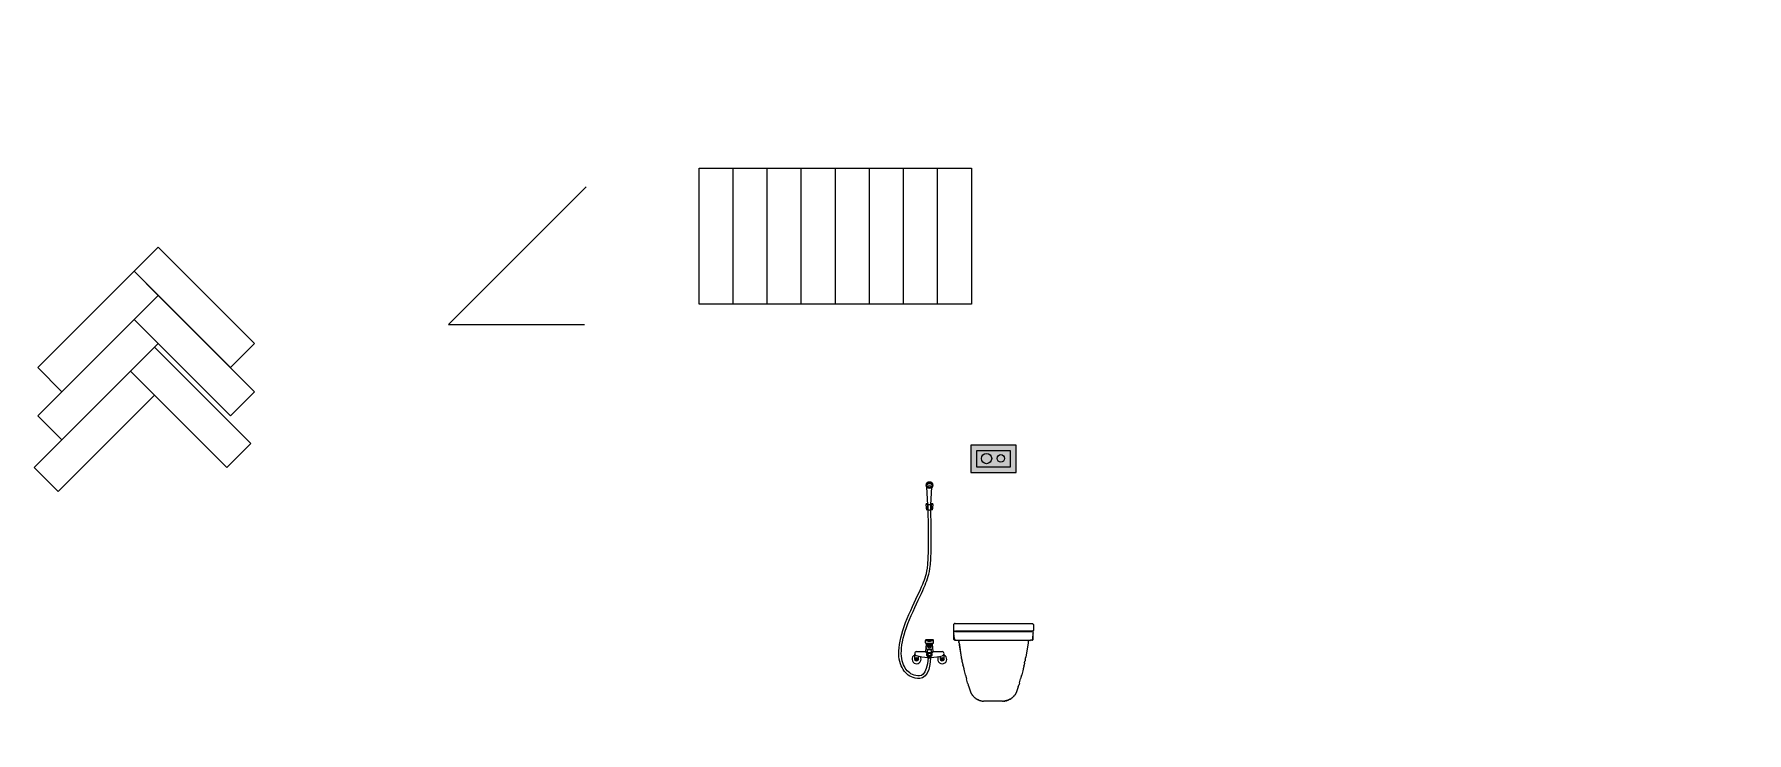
# Model space of a CAD drawing. Header units: inches. Extents: x 9636 to 21597, y -10243 to 557.
# Drawn here: x 17736.3 to 18038.1, y -9523.7 to -9400.6 of the extents above; entities that cross this region are included whole.
import ezdxf

# ---------------------------------------------------------------- set-up
doc = ezdxf.new("R2010")
doc.units = ezdxf.units.IN
doc.header["$MEASUREMENT"] = 0
doc.layers.add('Edges', color=7, linetype='Continuous')
doc.layers.add('VATDUNG', color=9, linetype='Continuous')

# ---------------------------------------------------------------- blocks, each defined once
blk = doc.blocks.new('Duravit Wall Hung Toilet fr')
at = {"layer": 'Edges'}
for p, q in [((-0.2774, 0.1777), (-0.2775, 0.1766)), ((-0.2775, 0.1766), (-0.2775, 0.1556)), ((-0.2771, 0.1787), (-0.2774, 0.1777)), ((-0.2767, 0.1798), (-0.2771, 0.1787)), ((-0.2761, 0.1807), (-0.2767, 0.1798)), ((-0.2767, 0.1798), (-0.2765, 0.1798)), ((-0.2759, 0.1807), (-0.2765, 0.1798)), ((-0.2754, 0.1815), (-0.2761, 0.1807)), ((-0.2761, 0.1807), (-0.2759, 0.1807)), ((-0.2752, 0.1815), (-0.2759, 0.1807)), ((-0.2746, 0.1822), (-0.2754, 0.1815)), ((-0.2754, 0.1815), (-0.2752, 0.1815)), ((-0.2743, 0.1822), (-0.2752, 0.1815)), ((-0.2737, 0.1828), (-0.2746, 0.1822)), ((-0.2746, 0.1822), (-0.2743, 0.1822)), ((-0.2734, 0.1828), (-0.2743, 0.1822)), ((-0.2726, 0.1832), (-0.2737, 0.1828)), ((-0.2737, 0.1828), (-0.2734, 0.1828)), ((-0.2724, 0.1832), (-0.2734, 0.1828)), ((-0.2716, 0.1835), (-0.2726, 0.1832)), ((-0.2726, 0.1832), (-0.2724, 0.1832)), ((-0.2713, 0.1835), (-0.2724, 0.1832)), ((-0.2716, 0.1835), (-0.2713, 0.1835)), ((-0.2705, 0.1836), (-0.2713, 0.1835)), ((-0.2705, 0.1836), (0.0834, 0.1836)), ((0.0834, 0.1836), (0.0842, 0.1835)), ((0.0842, 0.1835), (0.0853, 0.1832)), ((0.0845, 0.1835), (0.0842, 0.1835)), ((0.0845, 0.1835), (0.0856, 0.1832)), ((0.0856, 0.1832), (0.0853, 0.1832)), ((0.0853, 0.1832), (0.0863, 0.1828)), ((0.0856, 0.1832), (0.0866, 0.1828)), ((0.0863, 0.1828), (0.0873, 0.1822)), ((0.0866, 0.1828), (0.0863, 0.1828)), ((0.0866, 0.1828), (0.0875, 0.1822)), ((0.0875, 0.1822), (0.0873, 0.1822)), ((0.0873, 0.1822), (0.0881, 0.1815)), ((0.0875, 0.1822), (0.0884, 0.1815)), ((0.0881, 0.1815), (0.0888, 0.1807)), ((0.0884, 0.1815), (0.0881, 0.1815)), ((0.0884, 0.1815), (0.0891, 0.1807)), ((0.0888, 0.1807), (0.0894, 0.1798)), ((0.0891, 0.1807), (0.0888, 0.1807)), ((0.0891, 0.1807), (0.0896, 0.1798)), ((0.0896, 0.1798), (0.0894, 0.1798)), ((0.0896, 0.1798), (0.0901, 0.1787)), ((0.0901, 0.1787), (0.0903, 0.1777)), ((0.0903, 0.1777), (0.0904, 0.1766)), ((0.0904, 0.1766), (0.0904, 0.1556)), ((-0.2775, 0.1556), (-0.2774, 0.1545)), ((-0.2774, 0.1545), (-0.2771, 0.1534)), ((-0.2771, 0.1534), (-0.2767, 0.1524)), ((-0.2767, 0.1524), (-0.2765, 0.1524)), ((-0.2767, 0.1524), (-0.2761, 0.1515)), ((-0.2765, 0.1524), (-0.2759, 0.1515)), ((-0.2761, 0.1515), (-0.2759, 0.1515)), ((-0.2761, 0.1515), (-0.276, 0.1513)), ((-0.276, 0.1136), (-0.276, 0.1513)), ((-0.276, 0.1513), (-0.2754, 0.1506)), ((-0.276, 0.1125), (-0.276, 0.1136)), ((-0.2757, 0.1114), (-0.276, 0.1125)), ((-0.2759, 0.1515), (-0.2752, 0.1506)), ((-0.2753, 0.1104), (-0.2757, 0.1114)), ((-0.2756, 0.1407), (-0.2756, 0.1408)), ((-0.2756, 0.1407), (-0.2756, 0.1399)), ((-0.2756, 0.1399), (-0.2756, 0.1397)), ((-0.2735, 0.1136), (-0.2756, 0.1397)), ((-0.2754, 0.1506), (-0.2752, 0.1506)), ((-0.2754, 0.1506), (-0.2746, 0.1499)), ((-0.2747, 0.1095), (-0.2753, 0.1104)), ((-0.2752, 0.1506), (-0.2743, 0.1499)), ((-0.274, 0.1086), (-0.2747, 0.1095)), ((-0.2746, 0.1499), (-0.2737, 0.1493)), ((-0.2746, 0.1499), (-0.2743, 0.1499)), ((-0.2743, 0.1499), (-0.2734, 0.1493)), ((-0.2732, 0.1079), (-0.274, 0.1086)), ((-0.2737, 0.1493), (-0.2734, 0.1493)), ((-0.2737, 0.1493), (-0.2726, 0.1489)), ((-0.2735, 0.1136), (-0.2735, 0.1127)), ((-0.2735, 0.1127), (-0.2733, 0.1118)), ((-0.2734, 0.1493), (-0.2724, 0.1489)), ((-0.2733, 0.1118), (-0.273, 0.1109)), ((-0.2722, 0.1073), (-0.2732, 0.1079)), ((-0.273, 0.1109), (-0.2726, 0.1101)), ((-0.2726, 0.1489), (-0.2716, 0.1487)), ((-0.2726, 0.1489), (-0.2724, 0.1489)), ((-0.2726, 0.1101), (-0.2721, 0.1093)), ((-0.2724, 0.1489), (-0.2713, 0.1487)), ((-0.2712, 0.1069), (-0.2722, 0.1073)), ((-0.2721, 0.1093), (-0.2715, 0.1086)), ((-0.2716, 0.1487), (-0.2713, 0.1487)), ((-0.2715, 0.1086), (-0.2708, 0.108)), ((-0.2713, 0.1487), (-0.2705, 0.1486)), ((-0.2701, 0.1067), (-0.2712, 0.1069)), ((-0.2708, 0.108), (-0.27, 0.1075)), ((-0.2705, 0.1486), (-0.2688, 0.1486)), ((-0.269, 0.1066), (-0.2701, 0.1067)), ((-0.27, 0.1075), (-0.2692, 0.1071)), ((-0.2688, 0.1466), (-0.2697, 0.1466)), ((-0.2692, 0.1071), (-0.2692, 0.1071)), ((-0.2692, 0.1071), (-0.2684, 0.1068)), ((-0.269, 0.1066), (-0.2683, 0.1066)), ((0.0817, 0.1486), (-0.2688, 0.1486)), ((-0.2688, 0.1486), (-0.2688, 0.1466)), ((-0.2688, 0.1466), (0.0817, 0.1466)), ((-0.2684, 0.1068), (-0.2683, 0.1068)), ((-0.2683, 0.1068), (-0.2675, 0.1066)), ((-0.2683, 0.1068), (-0.2683, 0.1068)), ((-0.2683, 0.1066), (-0.2677, 0.1066)), ((-0.2677, 0.1066), (-0.2675, 0.1066)), ((-0.2675, 0.1066), (-0.2674, 0.1066)), ((-0.2674, 0.1066), (-0.2672, 0.1066)), ((-0.2672, 0.1066), (-0.267, 0.1066)), ((-0.267, 0.1066), (-0.2669, 0.1066)), ((-0.2669, 0.1066), (-0.2665, 0.1066)), ((-0.2665, 0.1066), (-0.2663, 0.1065)), ((-0.2663, 0.1065), (-0.2657, 0.1065)), ((-0.2657, 0.1065), (-0.2654, 0.1065)), ((-0.2654, 0.1065), (-0.2649, 0.1065)), ((-0.2649, 0.1065), (-0.2644, 0.1065)), ((-0.2644, 0.1065), (-0.2639, 0.1065)), ((-0.2639, 0.1065), (-0.2633, 0.1065)), ((-0.2633, 0.1065), (-0.2618, 0.1064)), ((-0.2573, 0.1064), (-0.2618, 0.1064)), ((-0.2412, 0.1063), (-0.2574, 0.1064)), ((-0.253, 0.1022), (-0.2529, 0.1019)), ((-0.2529, 0.1019), (-0.2526, 0.0997)), ((-0.2523, 0.097), (-0.2526, 0.0997)), ((-0.2523, 0.097), (-0.2521, 0.0956)), ((-0.2521, 0.0956), (-0.2507, 0.0855)), ((-0.2521, 0.0956), (-0.2416, 0.0298)), ((-0.2507, 0.0855), (-0.2416, 0.0298)), ((-0.0432, 0.1062), (-0.2412, 0.1063)), ((0.0424, 0.1063), (-0.0432, 0.1062)), ((0.0622, 0.1064), (0.0424, 0.1063)), ((0.065, 0.0956), (0.0545, 0.0298)), ((0.0636, 0.0855), (0.0545, 0.0298)), ((0.0702, 0.1064), (0.0622, 0.1064)), ((0.065, 0.0956), (0.0636, 0.0855)), ((0.0652, 0.097), (0.065, 0.0956)), ((0.0656, 0.0997), (0.0652, 0.097)), ((0.0659, 0.1022), (0.0656, 0.0997)), ((0.073, 0.1064), (0.0703, 0.1064)), ((0.073, 0.1064), (0.0747, 0.1064)), ((0.0747, 0.1064), (0.0762, 0.1065)), ((0.0768, 0.1065), (0.0762, 0.1065)), ((0.0774, 0.1065), (0.0768, 0.1065)), ((0.0779, 0.1065), (0.0774, 0.1065)), ((0.0783, 0.1065), (0.0779, 0.1065)), ((0.0787, 0.1065), (0.0783, 0.1065)), ((0.0792, 0.1065), (0.0787, 0.1065)), ((0.0794, 0.1066), (0.0792, 0.1065)), ((0.0798, 0.1066), (0.0794, 0.1066)), ((0.08, 0.1066), (0.0798, 0.1066)), ((0.0801, 0.1066), (0.08, 0.1066)), ((0.0803, 0.1066), (0.0801, 0.1066)), ((0.0804, 0.1066), (0.0803, 0.1066)), ((0.0812, 0.1068), (0.0804, 0.1066)), ((0.0806, 0.1066), (0.0804, 0.1066)), ((0.0813, 0.1066), (0.0806, 0.1066)), ((0.0813, 0.1068), (0.0812, 0.1068)), ((0.0812, 0.1068), (0.0812, 0.1068)), ((0.0821, 0.1071), (0.0813, 0.1068)), ((0.082, 0.1066), (0.0813, 0.1066)), ((0.0834, 0.1486), (0.0817, 0.1486)), ((0.0817, 0.1486), (0.0817, 0.1466)), ((0.0817, 0.1466), (0.0826, 0.1466)), ((0.082, 0.1066), (0.0831, 0.1067)), ((0.083, 0.1075), (0.0821, 0.1071)), ((0.0821, 0.1071), (0.0821, 0.1071)), ((0.0837, 0.108), (0.083, 0.1075)), ((0.0831, 0.1067), (0.0841, 0.1069)), ((0.0842, 0.1487), (0.0834, 0.1486)), ((0.0844, 0.1086), (0.0837, 0.108)), ((0.0841, 0.1069), (0.0851, 0.1073)), ((0.0853, 0.1489), (0.0842, 0.1487)), ((0.0845, 0.1487), (0.0842, 0.1487)), ((0.085, 0.1093), (0.0844, 0.1086)), ((0.0856, 0.1489), (0.0845, 0.1487)), ((0.0855, 0.1101), (0.085, 0.1093)), ((0.0851, 0.1073), (0.0861, 0.1079)), ((0.0863, 0.1493), (0.0853, 0.1489)), ((0.0856, 0.1489), (0.0853, 0.1489)), ((0.0859, 0.1109), (0.0855, 0.1101)), ((0.0866, 0.1493), (0.0856, 0.1489)), ((0.0862, 0.1118), (0.0859, 0.1109)), ((0.0861, 0.1079), (0.0869, 0.1086)), ((0.0864, 0.1127), (0.0862, 0.1118)), ((0.0873, 0.1499), (0.0863, 0.1493)), ((0.0866, 0.1493), (0.0863, 0.1493)), ((0.0865, 0.1136), (0.0864, 0.1127)), ((0.0865, 0.1136), (0.0885, 0.1397)), ((0.0875, 0.1499), (0.0866, 0.1493)), ((0.0869, 0.1086), (0.0876, 0.1095)), ((0.0881, 0.1506), (0.0873, 0.1499)), ((0.0875, 0.1499), (0.0873, 0.1499)), ((0.0884, 0.1506), (0.0875, 0.1499)), ((0.0876, 0.1095), (0.0882, 0.1104)), ((0.0888, 0.1515), (0.0881, 0.1506)), ((0.0884, 0.1506), (0.0881, 0.1506)), ((0.0882, 0.1104), (0.0886, 0.1114)), ((0.089, 0.1513), (0.0884, 0.1506)), ((0.0885, 0.1407), (0.0885, 0.1408)), ((0.0885, 0.1407), (0.0885, 0.1399)), ((0.0885, 0.1399), (0.0885, 0.1397)), ((0.0886, 0.1114), (0.0889, 0.1125)), ((0.0894, 0.1524), (0.0888, 0.1515)), ((0.0891, 0.1515), (0.0888, 0.1515)), ((0.0889, 0.1125), (0.089, 0.1136)), ((0.0891, 0.1515), (0.089, 0.1513)), ((0.089, 0.1136), (0.089, 0.1513)), ((0.0896, 0.1524), (0.0891, 0.1515)), ((0.0896, 0.1524), (0.0894, 0.1524)), ((0.0901, 0.1534), (0.0896, 0.1524)), ((0.0903, 0.1545), (0.0901, 0.1534)), ((0.0904, 0.1556), (0.0903, 0.1545)), ((-0.2416, 0.0298), (-0.2406, 0.0249)), ((-0.2405, 0.0242), (-0.2406, 0.0249)), ((-0.2402, 0.0226), (-0.2405, 0.0242)), ((-0.2396, 0.0196), (-0.2402, 0.0226)), ((-0.2395, 0.019), (-0.2396, 0.0196)), ((-0.2395, 0.019), (-0.2395, 0.0189)), ((-0.2395, 0.0189), (-0.2394, 0.0188)), ((-0.2394, 0.0188), (-0.2393, 0.0178)), ((-0.2393, 0.0178), (-0.2384, 0.0136)), ((-0.2384, 0.0136), (-0.2383, 0.0129)), ((-0.2382, 0.0124), (-0.2383, 0.0129)), ((-0.238, 0.0117), (-0.2382, 0.0124)), ((-0.238, 0.0117), (-0.2379, 0.011)), ((-0.2363, 0.0035), (-0.2379, 0.011)), ((-0.2363, 0.0035), (-0.2361, 0.0024)), ((-0.2361, 0.0024), (-0.2359, 0.0013)), ((-0.2359, 0.0013), (-0.2357, 0.0005)), ((-0.2357, 0.0005), (-0.2354, -0.0008)), ((0.0486, 0.0005), (0.0483, -0.0008)), ((0.0488, 0.0013), (0.0486, 0.0005)), ((0.049, 0.0024), (0.0488, 0.0013)), ((0.0493, 0.0035), (0.049, 0.0024)), ((0.0493, 0.0035), (0.0508, 0.011)), ((0.051, 0.0117), (0.0508, 0.011)), ((0.051, 0.0117), (0.0511, 0.0124)), ((0.0511, 0.0124), (0.0512, 0.0129)), ((0.0513, 0.0136), (0.0512, 0.0129)), ((0.0522, 0.0178), (0.0513, 0.0136)), ((0.0524, 0.0188), (0.0522, 0.0178)), ((0.0525, 0.0196), (0.0524, 0.019)), ((0.0524, 0.019), (0.0524, 0.0189)), ((0.0524, 0.0189), (0.0524, 0.0188)), ((0.0525, 0.0196), (0.0531, 0.0226)), ((0.0531, 0.0226), (0.0534, 0.0242)), ((0.0534, 0.0242), (0.0535, 0.0249)), ((0.0535, 0.0249), (0.0545, 0.0298)), ((-0.2352, -0.0019), (-0.2354, -0.0008)), ((-0.2351, -0.0021), (-0.2352, -0.0019)), ((-0.2349, -0.0032), (-0.2351, -0.0021)), ((-0.2349, -0.0032), (-0.234, -0.0071)), ((-0.2334, -0.01), (-0.234, -0.0071)), ((-0.2334, -0.01), (-0.2328, -0.0125)), ((-0.2334, -0.01), (-0.228, -0.0334)), ((-0.2328, -0.0125), (-0.2323, -0.0149)), ((-0.2323, -0.0151), (-0.2323, -0.0149)), ((-0.2322, -0.0156), (-0.2323, -0.0151)), ((-0.2322, -0.0156), (-0.232, -0.0162)), ((-0.232, -0.0162), (-0.228, -0.0334)), ((-0.228, -0.0334), (-0.2231, -0.0524)), ((-0.2231, -0.0524), (-0.223, -0.0529)), ((-0.223, -0.0529), (-0.223, -0.0531)), ((-0.223, -0.0531), (-0.2229, -0.0533)), ((-0.2229, -0.0535), (-0.2229, -0.0533)), ((-0.2229, -0.0535), (-0.2198, -0.0649)), ((-0.2198, -0.0649), (-0.2182, -0.0707)), ((-0.2181, -0.0708), (-0.2182, -0.0707)), ((-0.2181, -0.0711), (-0.2181, -0.0708)), ((-0.2128, -0.0893), (-0.2181, -0.0711)), ((0.0257, -0.0893), (0.031, -0.0711)), ((0.0311, -0.0708), (0.031, -0.0711)), ((0.0327, -0.0649), (0.0311, -0.0707)), ((0.0311, -0.0708), (0.0311, -0.0707)), ((0.0358, -0.0535), (0.0327, -0.0649)), ((0.0358, -0.0533), (0.0359, -0.0531)), ((0.0358, -0.0535), (0.0358, -0.0533)), ((0.0361, -0.0524), (0.0359, -0.0529)), ((0.0359, -0.0529), (0.0359, -0.0531)), ((0.0409, -0.0334), (0.0361, -0.0524)), ((0.0463, -0.01), (0.0409, -0.0334)), ((0.045, -0.0162), (0.0409, -0.0334)), ((0.0451, -0.0156), (0.045, -0.0162)), ((0.0451, -0.0156), (0.0452, -0.0151)), ((0.0458, -0.0125), (0.0452, -0.0149)), ((0.0452, -0.0151), (0.0452, -0.0149)), ((0.0463, -0.01), (0.0458, -0.0125)), ((0.0463, -0.01), (0.047, -0.0071)), ((0.0478, -0.0032), (0.047, -0.0071)), ((0.0478, -0.0032), (0.0481, -0.0021)), ((0.0481, -0.0019), (0.0483, -0.0008)), ((0.0481, -0.0021), (0.0481, -0.0019)), ((-0.2128, -0.0893), (-0.2127, -0.0895)), ((-0.2127, -0.0896), (-0.2127, -0.0895)), ((-0.2127, -0.0896), (-0.2108, -0.0958)), ((-0.2108, -0.0958), (-0.2098, -0.0988)), ((-0.2098, -0.0988), (-0.207, -0.1079)), ((-0.207, -0.1079), (-0.201, -0.126)), ((-0.201, -0.126), (-0.1996, -0.1298)), ((-0.1996, -0.1298), (-0.1996, -0.1299)), ((-0.1996, -0.1299), (-0.1995, -0.13)), ((-0.1995, -0.1301), (-0.1995, -0.13)), ((-0.1995, -0.1301), (-0.1994, -0.1302)), ((-0.1994, -0.1302), (-0.1992, -0.1308)), ((-0.1992, -0.1308), (-0.1991, -0.131)), ((-0.1991, -0.131), (-0.199, -0.1313)), ((-0.199, -0.1313), (-0.1988, -0.1316)), ((-0.1988, -0.1316), (-0.1979, -0.1337)), ((-0.1979, -0.1337), (-0.1979, -0.1337)), ((-0.1978, -0.1339), (-0.1979, -0.1337)), ((-0.1978, -0.1339), (-0.1977, -0.134)), ((-0.1977, -0.134), (-0.1977, -0.1341)), ((-0.1976, -0.1342), (-0.1977, -0.1341)), ((-0.1976, -0.1343), (-0.1976, -0.1342)), ((-0.1975, -0.1344), (-0.1976, -0.1343)), ((-0.1973, -0.1347), (-0.1975, -0.1344)), ((-0.1973, -0.1347), (-0.1973, -0.1348)), ((-0.1971, -0.1352), (-0.1973, -0.1348)), ((-0.1969, -0.1355), (-0.1971, -0.1352)), ((-0.1969, -0.1355), (-0.1967, -0.136)), ((-0.1965, -0.1363), (-0.1967, -0.136)), ((-0.1965, -0.1363), (-0.196, -0.1373)), ((-0.196, -0.1373), (-0.196, -0.1374)), ((-0.1959, -0.1375), (-0.196, -0.1374)), ((-0.1959, -0.1375), (-0.1958, -0.1377)), ((-0.1958, -0.1377), (-0.1957, -0.1379)), ((-0.1957, -0.1379), (-0.1951, -0.1388)), ((-0.1951, -0.1388), (-0.1949, -0.1392)), ((-0.1949, -0.1392), (-0.1948, -0.1393)), ((-0.1948, -0.1393), (-0.1939, -0.1409)), ((-0.1938, -0.141), (-0.1939, -0.1409)), ((-0.1938, -0.141), (-0.1937, -0.1411)), ((-0.1936, -0.1414), (-0.1937, -0.1411)), ((-0.1936, -0.1414), (-0.1934, -0.1416)), ((-0.1934, -0.1416), (-0.1932, -0.1419)), ((-0.1932, -0.1419), (-0.1931, -0.142)), ((-0.1931, -0.1422), (-0.1931, -0.142)), ((-0.1931, -0.1422), (-0.193, -0.1422)), ((-0.193, -0.1422), (-0.1928, -0.1425)), ((-0.1928, -0.1425), (-0.1928, -0.1425)), ((-0.1928, -0.1425), (-0.1927, -0.1426)), ((-0.1927, -0.1427), (-0.1927, -0.1426)), ((-0.1927, -0.1427), (-0.1926, -0.1428)), ((-0.1926, -0.1428), (-0.1925, -0.143)), ((-0.1925, -0.143), (-0.1924, -0.1432)), ((-0.1919, -0.1439), (-0.1924, -0.1432)), ((-0.1916, -0.1443), (-0.1919, -0.1439)), ((-0.1916, -0.1443), (-0.1914, -0.1445)), ((-0.1914, -0.1445), (-0.1913, -0.1446)), ((-0.1913, -0.1447), (-0.1913, -0.1446)), ((-0.1913, -0.1447), (-0.1912, -0.1447)), ((-0.1912, -0.1449), (-0.1912, -0.1447)), ((-0.1912, -0.1449), (-0.1911, -0.1449)), ((-0.191, -0.1451), (-0.1911, -0.1449)), ((-0.191, -0.1451), (-0.1903, -0.1459)), ((-0.1903, -0.1459), (-0.1896, -0.1469)), ((-0.1896, -0.1469), (-0.1894, -0.1472)), ((-0.1893, -0.1473), (-0.1894, -0.1472)), ((-0.1893, -0.1473), (-0.1892, -0.1474)), ((-0.1891, -0.1475), (-0.1892, -0.1474)), ((-0.189, -0.1476), (-0.1891, -0.1475)), ((-0.1889, -0.1478), (-0.189, -0.1476)), ((-0.1887, -0.148), (-0.1889, -0.1478)), ((-0.1887, -0.148), (-0.1884, -0.1484)), ((-0.1884, -0.1484), (-0.1883, -0.1486)), ((-0.1883, -0.1486), (-0.1877, -0.1491)), ((-0.1877, -0.1491), (-0.1877, -0.1492)), ((-0.1877, -0.1492), (-0.1875, -0.1495)), ((-0.1873, -0.1497), (-0.1875, -0.1495)), ((-0.1873, -0.1497), (-0.1871, -0.1498)), ((-0.187, -0.1499), (-0.1871, -0.1498)), ((-0.187, -0.1499), (-0.1868, -0.1502)), ((-0.1868, -0.1502), (-0.1866, -0.1504)), ((-0.1866, -0.1504), (-0.1866, -0.1505)), ((-0.1866, -0.1505), (-0.1866, -0.1505)), ((-0.1866, -0.1505), (-0.1864, -0.1506)), ((-0.1864, -0.1506), (-0.1864, -0.1507)), ((-0.1863, -0.1507), (-0.1864, -0.1507)), ((-0.1863, -0.1507), (-0.1861, -0.1509)), ((-0.1861, -0.1509), (-0.1859, -0.1512)), ((-0.1843, -0.1528), (-0.1859, -0.1512)), ((-0.1843, -0.1528), (-0.1838, -0.1533)), ((-0.1837, -0.1535), (-0.1838, -0.1533)), ((-0.1836, -0.1535), (-0.1837, -0.1535)), ((-0.1835, -0.1537), (-0.1836, -0.1535)), ((-0.1835, -0.1537), (-0.1834, -0.1537)), ((-0.1829, -0.1542), (-0.1834, -0.1537)), ((-0.1829, -0.1542), (-0.1825, -0.1546)), ((-0.1825, -0.1546), (-0.1823, -0.1548)), ((-0.1822, -0.1549), (-0.1823, -0.1548)), ((-0.1822, -0.1549), (-0.1819, -0.1552)), ((-0.1819, -0.1552), (-0.1817, -0.1553)), ((-0.1814, -0.1556), (-0.1817, -0.1553)), ((-0.1814, -0.1556), (-0.1813, -0.1557)), ((-0.1813, -0.1557), (-0.1811, -0.1558)), ((-0.1811, -0.1558), (-0.1811, -0.1559)), ((-0.1807, -0.1562), (-0.1811, -0.1559)), ((-0.1807, -0.1562), (-0.1806, -0.1563)), ((-0.1806, -0.1563), (-0.1805, -0.1564)), ((-0.1804, -0.1565), (-0.1805, -0.1564)), ((-0.1804, -0.1565), (-0.1802, -0.1566)), ((-0.1798, -0.157), (-0.1802, -0.1566)), ((-0.1798, -0.157), (-0.1785, -0.1581)), ((-0.0073, -0.157), (-0.0086, -0.1581)), ((-0.0073, -0.157), (-0.0069, -0.1566)), ((-0.0067, -0.1565), (-0.0069, -0.1566)), ((-0.0067, -0.1565), (-0.0066, -0.1564)), ((-0.0064, -0.1563), (-0.0066, -0.1564)), ((-0.0064, -0.1563), (-0.0063, -0.1562)), ((-0.0063, -0.1562), (-0.006, -0.1559)), ((-0.0059, -0.1558), (-0.006, -0.1559)), ((-0.0058, -0.1557), (-0.0059, -0.1558)), ((-0.0058, -0.1557), (-0.0057, -0.1556)), ((-0.0057, -0.1556), (-0.0053, -0.1553)), ((-0.0052, -0.1552), (-0.0053, -0.1553)), ((-0.0049, -0.1549), (-0.0052, -0.1552)), ((-0.0049, -0.1549), (-0.0048, -0.1548)), ((-0.0046, -0.1546), (-0.0048, -0.1548)), ((-0.0041, -0.1542), (-0.0046, -0.1546)), ((-0.0041, -0.1542), (-0.0037, -0.1537)), ((-0.0036, -0.1537), (-0.0037, -0.1537)), ((-0.0036, -0.1537), (-0.0035, -0.1536)), ((-0.0035, -0.1536), (-0.0034, -0.1535)), ((-0.0034, -0.1535), (-0.0032, -0.1533)), ((-0.0028, -0.1528), (-0.0032, -0.1533)), ((-0.0011, -0.1512), (-0.0028, -0.1528)), ((-0.0009, -0.1509), (-0.0011, -0.1512)), ((-0.0007, -0.1507), (-0.0009, -0.1509)), ((-0.0005, -0.1505), (-0.0007, -0.1506)), ((-0.0007, -0.1506), (-0.0007, -0.1507)), ((-0.0007, -0.1507), (-0.0007, -0.1507)), ((-0.0005, -0.1505), (-0.0002, -0.1502)), ((0, -0.1499), (-0.0002, -0.1502)), ((0, -0.1499), (0.0001, -0.1498)), ((0.0002, -0.1497), (0.0001, -0.1498)), ((0.0002, -0.1497), (0.0004, -0.1495)), ((0.0006, -0.1492), (0.0004, -0.1495)), ((0.0007, -0.1491), (0.0006, -0.1492)), ((0.0011, -0.1487), (0.0007, -0.1491)), ((0.0012, -0.1485), (0.0011, -0.1487)), ((0.0012, -0.1485), (0.0017, -0.148)), ((0.0017, -0.148), (0.0018, -0.1478)), ((0.0017, -0.148), (0.0017, -0.148)), ((0.0018, -0.1478), (0.002, -0.1476)), ((0.002, -0.1475), (0.0022, -0.1474)), ((0.002, -0.1476), (0.002, -0.1475)), ((0.0022, -0.1473), (0.0023, -0.1472)), ((0.0022, -0.1473), (0.0022, -0.1474)), ((0.0026, -0.1469), (0.0023, -0.1472)), ((0.0033, -0.1459), (0.0026, -0.1469)), ((0.0039, -0.1451), (0.0033, -0.1459)), ((0.0039, -0.1451), (0.0041, -0.1449)), ((0.0043, -0.1446), (0.0041, -0.1449)), ((0.0044, -0.1445), (0.0043, -0.1446)), ((0.0045, -0.1443), (0.0044, -0.1445)), ((0.0048, -0.1439), (0.0045, -0.1443)), ((0.0048, -0.1439), (0.0053, -0.1432)), ((0.0054, -0.143), (0.0053, -0.1432)), ((0.0055, -0.1428), (0.0054, -0.143)), ((0.0056, -0.1427), (0.0055, -0.1428)), ((0.0057, -0.1426), (0.0056, -0.1427)), ((0.0059, -0.1422), (0.0057, -0.1425)), ((0.0057, -0.1425), (0.0057, -0.1425)), ((0.0057, -0.1425), (0.0057, -0.1426)), ((0.0059, -0.1422), (0.006, -0.1422)), ((0.006, -0.1422), (0.0061, -0.142)), ((0.0064, -0.1416), (0.0061, -0.1419)), ((0.0061, -0.1419), (0.0061, -0.142)), ((0.0065, -0.1414), (0.0064, -0.1416)), ((0.0065, -0.1414), (0.0067, -0.1411)), ((0.0068, -0.1409), (0.0067, -0.141)), ((0.0067, -0.141), (0.0067, -0.1411)), ((0.0077, -0.1393), (0.0068, -0.1409)), ((0.0078, -0.1392), (0.0077, -0.1393)), ((0.008, -0.1388), (0.0078, -0.1392)), ((0.0086, -0.1379), (0.008, -0.1388)), ((0.0086, -0.1379), (0.0087, -0.1377)), ((0.0088, -0.1375), (0.0087, -0.1377)), ((0.0088, -0.1375), (0.0089, -0.1374)), ((0.0094, -0.1363), (0.0089, -0.1373)), ((0.0089, -0.1373), (0.0089, -0.1374)), ((0.0094, -0.1363), (0.0096, -0.136)), ((0.0098, -0.1355), (0.0096, -0.136)), ((0.0098, -0.1355), (0.01, -0.1352)), ((0.0102, -0.1348), (0.01, -0.1352)), ((0.0103, -0.1347), (0.0102, -0.1348)), ((0.0103, -0.1347), (0.0105, -0.1344)), ((0.0105, -0.1342), (0.0106, -0.1341)), ((0.0105, -0.1343), (0.0105, -0.1342)), ((0.0105, -0.1344), (0.0105, -0.1343)), ((0.0107, -0.1339), (0.0106, -0.134)), ((0.0106, -0.134), (0.0106, -0.1341)), ((0.0107, -0.1339), (0.0108, -0.1337)), ((0.0117, -0.1316), (0.0108, -0.1337)), ((0.0108, -0.1337), (0.0108, -0.1337)), ((0.0119, -0.1313), (0.0117, -0.1316)), ((0.012, -0.131), (0.0119, -0.1313)), ((0.0121, -0.1308), (0.012, -0.131)), ((0.0124, -0.1302), (0.0121, -0.1308)), ((0.0124, -0.1301), (0.0125, -0.13)), ((0.0124, -0.1301), (0.0124, -0.1302)), ((0.014, -0.126), (0.0125, -0.1298)), ((0.0125, -0.1298), (0.0125, -0.1299)), ((0.0125, -0.1299), (0.0125, -0.13)), ((0.0199, -0.1079), (0.014, -0.126)), ((0.0199, -0.1079), (0.0228, -0.0988)), ((0.0228, -0.0988), (0.0237, -0.0958)), ((0.0256, -0.0896), (0.0237, -0.0958)), ((0.0257, -0.0893), (0.0256, -0.0895)), ((0.0256, -0.0896), (0.0256, -0.0895)), ((-0.1785, -0.1581), (-0.1773, -0.159)), ((-0.1773, -0.159), (-0.1772, -0.1591)), ((-0.1769, -0.1593), (-0.1772, -0.1591)), ((-0.1772, -0.1591), (-0.1772, -0.1591)), ((-0.1769, -0.1593), (-0.1764, -0.1597)), ((-0.1764, -0.1597), (-0.1758, -0.1601)), ((-0.1758, -0.1601), (-0.1755, -0.1603)), ((-0.1752, -0.1605), (-0.1755, -0.1603)), ((-0.1742, -0.1612), (-0.1752, -0.1605)), ((-0.1742, -0.1612), (-0.1742, -0.1612)), ((-0.1742, -0.1612), (-0.174, -0.1614)), ((-0.174, -0.1614), (-0.174, -0.1614)), ((-0.1739, -0.1614), (-0.174, -0.1614)), ((-0.1739, -0.1615), (-0.1739, -0.1614)), ((-0.1738, -0.1615), (-0.1739, -0.1615)), ((-0.1738, -0.1615), (-0.1738, -0.1616)), ((-0.1738, -0.1615), (-0.1738, -0.1615)), ((-0.1736, -0.1616), (-0.1738, -0.1616)), ((-0.1736, -0.1616), (-0.173, -0.1621)), ((-0.173, -0.1621), (-0.1712, -0.1632)), ((-0.1706, -0.1635), (-0.1712, -0.1632)), ((-0.1706, -0.1635), (-0.1703, -0.1637)), ((-0.1702, -0.1638), (-0.1703, -0.1637)), ((-0.1701, -0.1639), (-0.1702, -0.1638)), ((-0.1701, -0.1639), (-0.1697, -0.1641)), ((-0.1697, -0.1641), (-0.1695, -0.1642)), ((-0.1695, -0.1642), (-0.1691, -0.1644)), ((-0.1691, -0.1644), (-0.1689, -0.1645)), ((-0.1689, -0.1645), (-0.1675, -0.1653)), ((-0.1667, -0.1657), (-0.1675, -0.1653)), ((-0.1667, -0.1657), (-0.1667, -0.1657)), ((-0.1667, -0.1657), (-0.1664, -0.1658)), ((-0.1664, -0.1658), (-0.1664, -0.1659)), ((-0.1664, -0.1659), (-0.1663, -0.1659)), ((-0.1663, -0.1659), (-0.1661, -0.166)), ((-0.1661, -0.166), (-0.1661, -0.166)), ((-0.1661, -0.166), (-0.1657, -0.1662)), ((-0.1654, -0.1664), (-0.1657, -0.1662)), ((-0.1651, -0.1665), (-0.1654, -0.1664)), ((-0.1651, -0.1665), (-0.1646, -0.1667)), ((-0.1646, -0.1667), (-0.1643, -0.1669)), ((-0.1643, -0.1669), (-0.1641, -0.167)), ((-0.1636, -0.1672), (-0.1641, -0.167)), ((-0.1633, -0.1674), (-0.1636, -0.1672)), ((-0.1633, -0.1674), (-0.1633, -0.1673)), ((-0.1633, -0.1674), (-0.163, -0.1675)), ((-0.163, -0.1675), (-0.1629, -0.1675)), ((-0.1629, -0.1675), (-0.163, -0.1675)), ((-0.1629, -0.1675), (-0.1626, -0.1676)), ((-0.1623, -0.1678), (-0.1626, -0.1676)), ((-0.1615, -0.1681), (-0.1623, -0.1678)), ((-0.1612, -0.1682), (-0.1615, -0.1681)), ((-0.161, -0.1683), (-0.1612, -0.1682)), ((-0.161, -0.1683), (-0.161, -0.1683)), ((-0.161, -0.1683), (-0.1605, -0.1685)), ((-0.1605, -0.1685), (-0.1597, -0.1688)), ((-0.1594, -0.1689), (-0.1597, -0.1688)), ((-0.1591, -0.1691), (-0.1594, -0.1689)), ((-0.1591, -0.1691), (-0.159, -0.1691)), ((-0.1582, -0.1694), (-0.159, -0.1691)), ((-0.1572, -0.1697), (-0.1582, -0.1694)), ((-0.1572, -0.1697), (-0.1571, -0.1697)), ((-0.1571, -0.1697), (-0.1562, -0.17)), ((-0.1562, -0.1701), (-0.1562, -0.17)), ((-0.1562, -0.1701), (-0.1561, -0.1701)), ((-0.1561, -0.1701), (-0.1561, -0.1701)), ((-0.1557, -0.1702), (-0.1561, -0.1701)), ((-0.1557, -0.1702), (-0.1556, -0.1702)), ((-0.1557, -0.1702), (-0.1556, -0.1702)), ((-0.1554, -0.1703), (-0.1556, -0.1702)), ((-0.1554, -0.1703), (-0.1552, -0.1704)), ((-0.1552, -0.1704), (-0.1539, -0.1707)), ((-0.1536, -0.1708), (-0.1539, -0.1707)), ((-0.1535, -0.1708), (-0.1536, -0.1708)), ((-0.1532, -0.1709), (-0.1535, -0.1708)), ((-0.153, -0.171), (-0.1532, -0.1709)), ((-0.1529, -0.171), (-0.153, -0.171)), ((-0.152, -0.1713), (-0.1529, -0.171)), ((-0.152, -0.1713), (-0.1518, -0.1713)), ((-0.1518, -0.1713), (-0.1516, -0.1714)), ((-0.1516, -0.1714), (-0.1514, -0.1714)), ((-0.1514, -0.1714), (-0.1512, -0.1715)), ((-0.1512, -0.1715), (-0.1494, -0.1718)), ((-0.1494, -0.1718), (-0.1492, -0.1719)), ((-0.1492, -0.1719), (-0.149, -0.1719)), ((-0.149, -0.1719), (-0.1478, -0.1722)), ((-0.1478, -0.1722), (-0.1475, -0.1722)), ((-0.1475, -0.1722), (-0.1474, -0.1723)), ((-0.1474, -0.1723), (-0.1473, -0.1723)), ((-0.1474, -0.1723), (-0.1474, -0.1723)), ((-0.1473, -0.1723), (-0.1472, -0.1723)), ((-0.1472, -0.1723), (-0.1471, -0.1723)), ((-0.1468, -0.1724), (-0.1471, -0.1723)), ((-0.1459, -0.1725), (-0.1468, -0.1724)), ((-0.1456, -0.1726), (-0.1459, -0.1725)), ((-0.1459, -0.1725), (-0.1459, -0.1725)), ((-0.1456, -0.1726), (-0.1455, -0.1726)), ((-0.1451, -0.1726), (-0.1455, -0.1726)), ((-0.1451, -0.1726), (-0.1435, -0.1729)), ((-0.1435, -0.1729), (-0.1433, -0.1729)), ((-0.1435, -0.1729), (-0.1435, -0.1729)), ((-0.1435, -0.1729), (-0.1435, -0.1729)), ((-0.1433, -0.1729), (-0.1432, -0.1729)), ((-0.1431, -0.1729), (-0.1432, -0.1729)), ((-0.1431, -0.1729), (-0.143, -0.1729)), ((-0.143, -0.1729), (-0.1406, -0.1731)), ((-0.1406, -0.1731), (-0.1405, -0.1732)), ((-0.1405, -0.1732), (-0.1404, -0.1732)), ((-0.1404, -0.1732), (-0.1391, -0.1733)), ((-0.1391, -0.1733), (-0.1391, -0.1733)), ((-0.1391, -0.1733), (-0.139, -0.1733)), ((-0.139, -0.1733), (-0.1389, -0.1733)), ((-0.139, -0.1733), (-0.139, -0.1733)), ((-0.1348, -0.1734), (-0.1389, -0.1733)), ((-0.0523, -0.1734), (-0.1348, -0.1734)), ((-0.0523, -0.1734), (-0.0482, -0.1733)), ((-0.0481, -0.1733), (-0.0482, -0.1733)), ((-0.0481, -0.1733), (-0.0481, -0.1733)), ((-0.048, -0.1733), (-0.0481, -0.1733)), ((-0.0467, -0.1732), (-0.048, -0.1733)), ((-0.048, -0.1733), (-0.048, -0.1733)), ((-0.0466, -0.1732), (-0.0467, -0.1732)), ((-0.0465, -0.1731), (-0.0466, -0.1732)), ((-0.044, -0.1729), (-0.0465, -0.1731)), ((-0.044, -0.1729), (-0.0439, -0.1729)), ((-0.0439, -0.1729), (-0.0438, -0.1729)), ((-0.0438, -0.1729), (-0.0437, -0.1729)), ((-0.0436, -0.1729), (-0.0437, -0.1729)), ((-0.0436, -0.1729), (-0.0436, -0.1729)), ((-0.0435, -0.1729), (-0.0436, -0.1729)), ((-0.042, -0.1726), (-0.0435, -0.1729)), ((-0.0415, -0.1726), (-0.042, -0.1726)), ((-0.0412, -0.1725), (-0.0415, -0.1726)), ((-0.0415, -0.1726), (-0.0415, -0.1726)), ((-0.0411, -0.1725), (-0.0412, -0.1725)), ((-0.0411, -0.1725), (-0.0403, -0.1724)), ((-0.0403, -0.1724), (-0.04, -0.1723)), ((-0.0403, -0.1724), (-0.0403, -0.1724)), ((-0.0399, -0.1723), (-0.04, -0.1723)), ((-0.0398, -0.1723), (-0.0399, -0.1723)), ((-0.0397, -0.1723), (-0.0398, -0.1723)), ((-0.0397, -0.1723), (-0.0396, -0.1723)), ((-0.0395, -0.1722), (-0.0396, -0.1723)), ((-0.0393, -0.1722), (-0.0395, -0.1722)), ((-0.038, -0.1719), (-0.0393, -0.1722)), ((-0.0379, -0.1719), (-0.038, -0.1719)), ((-0.0377, -0.1718), (-0.0379, -0.1719)), ((-0.0359, -0.1715), (-0.0377, -0.1718)), ((-0.0357, -0.1714), (-0.0359, -0.1715)), ((-0.0355, -0.1714), (-0.0357, -0.1714)), ((-0.0353, -0.1713), (-0.0355, -0.1714)), ((-0.0351, -0.1713), (-0.0353, -0.1713)), ((-0.0351, -0.1713), (-0.0342, -0.171)), ((-0.0342, -0.171), (-0.0341, -0.171)), ((-0.0341, -0.171), (-0.0339, -0.1709)), ((-0.0339, -0.1709), (-0.0336, -0.1708)), ((-0.0336, -0.1708), (-0.0334, -0.1708)), ((-0.0334, -0.1708), (-0.0332, -0.1707)), ((-0.0319, -0.1704), (-0.0332, -0.1707)), ((-0.0317, -0.1703), (-0.0319, -0.1704)), ((-0.0317, -0.1703), (-0.0314, -0.1702)), ((-0.0314, -0.1702), (-0.031, -0.1701)), ((-0.0314, -0.1702), (-0.0314, -0.1702)), ((-0.0314, -0.1702), (-0.0314, -0.1702)), ((-0.031, -0.1701), (-0.0309, -0.1701)), ((-0.0309, -0.1701), (-0.0308, -0.17)), ((-0.0299, -0.1697), (-0.0308, -0.17)), ((-0.0298, -0.1697), (-0.0299, -0.1697)), ((-0.0298, -0.1697), (-0.0288, -0.1694)), ((-0.0288, -0.1694), (-0.0281, -0.1691)), ((-0.028, -0.1691), (-0.0281, -0.1691)), ((-0.028, -0.1691), (-0.0277, -0.1689)), ((-0.0277, -0.1689), (-0.0274, -0.1688)), ((-0.0266, -0.1685), (-0.0274, -0.1688)), ((-0.0261, -0.1683), (-0.0266, -0.1685)), ((-0.026, -0.1683), (-0.0261, -0.1683)), ((-0.026, -0.1683), (-0.0259, -0.1682)), ((-0.0259, -0.1682), (-0.0256, -0.1681)), ((-0.0256, -0.1681), (-0.0248, -0.1678)), ((-0.0248, -0.1678), (-0.0245, -0.1676)), ((-0.0241, -0.1675), (-0.0245, -0.1676)), ((-0.0238, -0.1674), (-0.0241, -0.1675)), ((-0.0241, -0.1675), (-0.0241, -0.1675)), ((-0.0241, -0.1675), (-0.0241, -0.1675)), ((-0.0238, -0.1674), (-0.0234, -0.1672)), ((-0.0238, -0.1674), (-0.0238, -0.1673)), ((-0.0234, -0.1672), (-0.023, -0.167)), ((-0.0228, -0.1669), (-0.023, -0.167)), ((-0.0225, -0.1667), (-0.0228, -0.1669)), ((-0.022, -0.1665), (-0.0225, -0.1667)), ((-0.022, -0.1665), (-0.0217, -0.1664)), ((-0.0217, -0.1664), (-0.0214, -0.1662)), ((-0.021, -0.166), (-0.0214, -0.1662)), ((-0.0208, -0.1659), (-0.021, -0.166)), ((-0.021, -0.166), (-0.021, -0.166)), ((-0.0208, -0.1659), (-0.0207, -0.1659)), ((-0.0207, -0.1659), (-0.0206, -0.1658)), ((-0.0204, -0.1657), (-0.0206, -0.1658)), ((-0.0203, -0.1657), (-0.0204, -0.1657)), ((-0.0203, -0.1657), (-0.0196, -0.1653)), ((-0.0182, -0.1645), (-0.0196, -0.1653)), ((-0.018, -0.1644), (-0.0182, -0.1645)), ((-0.0176, -0.1642), (-0.018, -0.1644)), ((-0.0174, -0.1641), (-0.0176, -0.1642)), ((-0.017, -0.1639), (-0.0174, -0.1641)), ((-0.017, -0.1639), (-0.0169, -0.1638)), ((-0.0169, -0.1638), (-0.0168, -0.1637)), ((-0.0168, -0.1637), (-0.0165, -0.1635)), ((-0.0165, -0.1635), (-0.0159, -0.1632)), ((-0.0141, -0.1621), (-0.0159, -0.1632)), ((-0.0134, -0.1616), (-0.0141, -0.1621)), ((-0.0134, -0.1616), (-0.0133, -0.1616)), ((-0.0133, -0.1615), (-0.0133, -0.1616)), ((-0.0133, -0.1615), (-0.0132, -0.1615)), ((-0.0132, -0.1615), (-0.0132, -0.1614)), ((-0.0132, -0.1614), (-0.0131, -0.1614)), ((-0.013, -0.1614), (-0.0131, -0.1614)), ((-0.0129, -0.1612), (-0.013, -0.1614)), ((-0.0128, -0.1612), (-0.0129, -0.1612)), ((-0.0118, -0.1605), (-0.0128, -0.1612)), ((-0.0118, -0.1605), (-0.0115, -0.1603)), ((-0.0113, -0.1601), (-0.0115, -0.1603)), ((-0.0106, -0.1597), (-0.0113, -0.1601)), ((-0.0102, -0.1593), (-0.0106, -0.1597)), ((-0.0099, -0.1591), (-0.0102, -0.1593)), ((-0.0098, -0.1591), (-0.0099, -0.1591)), ((-0.0086, -0.1581), (-0.0098, -0.159)), ((-0.0098, -0.159), (-0.0098, -0.1591))]:
    blk.add_line(p, q, dxfattribs=at)
for centre, radius, start, end in [((-0.2579, 0.1014), 0.00502, 5.5659, 83.54844), ((0.0704, 0.1019), 0.00455, 89.12482, 175.47211)]:
    blk.add_arc(centre, radius, start, end, dxfattribs=at)
blk = doc.blocks.new('EH')
at = {"layer": 'VATDUNG', "color": 18, "linetype": 'Continuous', "ltscale": 3, "true_color": 0x000000}
for p, q in [((4316.93, 771.24), (4316.76, 774.33)), ((4317.46, 771.24), (4317.64, 774.33)), ((4316.59, 771.43), (4316.92, 771.17)), ((4316.68, 770.32), (4316.93, 770.41)), ((4316.92, 771.17), (4316.98, 771.17)), ((4316.93, 770.41), (4316.98, 770.41)), ((4316.98, 770.41), (4316.98, 771.21)), ((4317.42, 770.41), (4317.42, 771.21)), ((4317.42, 771.17), (4317.48, 771.17)), ((4317.42, 770.41), (4317.47, 770.41)), ((4317.72, 770.32), (4317.47, 770.41)), ((4317.81, 771.43), (4317.48, 771.17)), ((4314.92, 745.36), (4316.53, 745.36)), ((4317.85, 747.33), (4316.52, 747.33)), ((4316.52, 747.33), (4317.85, 747.33)), ((4316.53, 745.36), (4316.66, 746.67)), ((4316.97, 746.67), (4316.66, 746.67)), ((4316.72, 746.67), (4316.72, 746.77)), ((4316.82, 746.56), (4316.95, 746.63)), ((4316.82, 746.56), (4316.93, 746.22)), ((4316.88, 745.75), (4317.49, 745.75)), ((4316.9, 747.42), (4316.9, 747.33)), ((4316.93, 746.22), (4316.95, 746.63)), ((4316.93, 746.22), (4317, 746.56)), ((4316.95, 746.63), (4317, 746.56)), ((4316.96, 746.1), (4316.97, 746.03)), ((4317.09, 746.56), (4317.18, 746.63)), ((4317.09, 746.56), (4317.18, 746.18)), ((4317.18, 746.18), (4317.18, 746.63)), ((4317.28, 746.56), (4317.18, 746.63)), ((4317.28, 746.56), (4317.18, 746.18)), ((4317.41, 746.63), (4317.37, 746.56)), ((4317.43, 746.22), (4317.37, 746.56)), ((4317.74, 746.67), (4317.4, 746.67)), ((4317.43, 746.22), (4317.41, 746.63)), ((4317.54, 746.56), (4317.41, 746.63)), ((4317.42, 746.1), (4317.41, 746.04)), ((4317.54, 746.56), (4317.43, 746.22)), ((4317.48, 747.42), (4317.48, 747.33)), ((4317.66, 746.67), (4317.66, 746.77)), ((4317.85, 745.36), (4317.74, 746.67)), ((4317.84, 745.36), (4319.45, 745.36)), ((4314.6, 744.03), (4314.6, 744.91)), ((4315.02, 744.12), (4314.82, 743.93)), ((4315.24, 744.03), (4315.24, 744.57)), ((4317.6, 745.15), (4316.77, 745.15)), ((4316.8, 745.01), (4316.8, 745.13)), ((4316.84, 744.43), (4317.5, 744.37)), ((4316.85, 744.54), (4317.5, 744.48)), ((4316.85, 744.48), (4317.5, 744.43)), ((4316.86, 744.6), (4317.5, 744.54)), ((4316.89, 744.9), (4316.89, 744.76)), ((4316.91, 744.6), (4316.91, 744.65)), ((4317.43, 744.6), (4317.43, 744.65)), ((4317.47, 744.9), (4317.47, 744.76)), ((4317.56, 745.01), (4317.56, 745.13)), ((4317.56, 745.01), (4317.56, 745.01)), ((4319.13, 744.03), (4319.13, 744.56)), ((4319.55, 744.12), (4319.35, 743.93)), ((4319.77, 744.03), (4319.77, 744.96))]:
    blk.add_line(p, q, dxfattribs=at)
for points in [[(4317.4, 744.23), (4317.28, 743.12), (4317.07, 742.24), (4316.79, 741.57), (4316.42, 741.08), (4315.99, 740.77), (4315.52, 740.64), (4315.08, 740.63), (4314.7, 740.69), (4314.35, 740.79), (4314.03, 740.91), (4313.72, 741.06), (4313.44, 741.24), (4313.19, 741.44), (4312.95, 741.68), (4312.74, 741.94), (4312.54, 742.23), (4312.37, 742.54), (4312.21, 742.88), (4312.07, 743.24), (4311.96, 743.64), (4311.87, 744.06), (4311.81, 744.51), (4311.79, 745), (4311.79, 745.51), (4311.83, 746.05), (4311.9, 746.61), (4312.01, 747.2), (4312.15, 747.81), (4312.32, 748.45), (4312.51, 749.1), (4312.74, 749.78), (4313, 750.47), (4313.28, 751.17), (4313.58, 751.89), (4313.89, 752.6), (4314.2, 753.29), (4314.52, 753.97), (4314.82, 754.62), (4315.11, 755.23), (4315.38, 755.8), (4315.61, 756.31), (4315.82, 756.78), (4316, 757.22), (4316.16, 757.62), (4316.31, 758.01), (4316.43, 758.38), (4316.55, 758.75), (4316.66, 759.13), (4316.75, 759.54), (4316.84, 760.04), (4316.92, 760.74), (4316.98, 761.74), (4317.02, 763.11), (4317.04, 764.96), (4317.02, 767.36), (4316.98, 770.41)], [(4316.95, 744.28), (4316.83, 743.19), (4316.64, 742.38), (4316.4, 741.79), (4316.11, 741.4), (4315.79, 741.18), (4315.45, 741.08), (4315.12, 741.08), (4314.79, 741.13), (4314.48, 741.21), (4314.2, 741.32), (4313.94, 741.45), (4313.71, 741.6), (4313.49, 741.78), (4313.28, 741.98), (4313.1, 742.21), (4312.93, 742.46), (4312.77, 742.74), (4312.62, 743.05), (4312.5, 743.38), (4312.4, 743.74), (4312.31, 744.14), (4312.26, 744.56), (4312.23, 745.01), (4312.24, 745.49), (4312.28, 746), (4312.35, 746.54), (4312.45, 747.11), (4312.58, 747.71), (4312.75, 748.33), (4312.94, 748.97), (4313.16, 749.63), (4313.41, 750.31), (4313.69, 751.01), (4313.99, 751.71), (4314.3, 752.41), (4314.61, 753.11), (4314.92, 753.78), (4315.23, 754.43), (4315.52, 755.04), (4315.78, 755.61), (4316.02, 756.13), (4316.23, 756.61), (4316.42, 757.05), (4316.58, 757.46), (4316.73, 757.86), (4316.86, 758.24), (4316.98, 758.63), (4317.09, 759.02), (4317.19, 759.45), (4317.28, 759.98), (4317.36, 760.7), (4317.43, 761.71), (4317.47, 763.1), (4317.48, 764.96), (4317.47, 767.36), (4317.43, 770.42)], [(4316.59, 771.43), (4316.92, 771.43)], [(4316.98, 770.32), (4316.68, 770.32)], [(4317.72, 770.32), (4317.43, 770.32)], [(4317.48, 771.43), (4317.81, 771.43)], [(4316.92, 746.12), (4316.82, 746.56)], [(4317, 746.56), (4317.09, 746.56)], [(4317.28, 746.56), (4317.37, 746.56)], [(4317.54, 746.56), (4317.45, 746.12)]]:
    blk.add_lwpolyline(points, dxfattribs=at)
for points in [[(4316.52, 746.91), (4316.52, 747.35, -0.414214), (4316.66, 747.49), (4317.73, 747.49, -0.450757), (4317.85, 747.35), (4317.85, 746.91, -0.450757), (4317.73, 746.77), (4316.66, 746.77, -0.414214)], [(4316.66, 744.87), (4316.66, 744.79, 0.414214), (4316.8, 744.65), (4317.56, 744.65, 0.414214), (4317.7, 744.79), (4317.7, 744.87, 0.414214), (4317.56, 745.01), (4316.8, 745.01, 0.414214)]]:
    blk.add_lwpolyline(points, format="xyb", close=True, dxfattribs=at)
blk.add_lwpolyline([(4316.86, 744.6), (4316.86, 744.28), (4317.5, 744.28), (4317.5, 744.6)], close=True, dxfattribs=at)
for centre, radius in [((4314.92, 744.03), 0.323), ((4314.92, 744.03), 0.221), ((4314.92, 744.03), 0.137), ((4319.45, 744.03), 0.323), ((4319.45, 744.03), 0.221), ((4319.45, 744.03), 0.137)]:
    blk.add_circle(centre, radius, dxfattribs=at)
for centre, radius, start, end in [((4320.54, 771.2), 3.96, 176.5617, 192.8405), ((4317.65, 770.8), 0.818, 153.254, 208.4833), ((4317.08, 770.42), 0.104, 185.8766, 258.3285), ((4317.2, 770.91), 0.611, 256.8666, 283.1334), ((4317.32, 770.42), 0.104, 281.6715, 354.1234), ((4316.75, 770.8), 0.818, 331.5167, 26.746), ((4314.63, 771.13), 3.19, 345.1737, 5.4241), ((4314.95, 745.01), 0.354, 95.7851, 264.2149), ((4316.65, 747.31), 0.136, 80.0387, 162.2042), ((4316.37, 746.02), 1.32, 70.496, 83.3081), ((4316.78, 745.41), 0.259, 191.1725, 267.9124), ((4316.94, 746.09), 0.35, 183.5171, 259.5325), ((4316.63, 746.2), 1.24, 77.7767, 87.9812), ((4319.68, 745.1), 2.88, 166.8906, 179.2336), ((4317.23, 748.28), 1.1, 247.5466, 267.7786), ((4316.99, 746.49), 0.177, 100.8502, 156.5317), ((4317.18, 746.15), 1.3, 89.8914, 102.6158), ((4317.18, 746.67), 0.614, 244.0797, 295.9203), ((4317.18, 745.54), 1.15, 78.3829, 101.6171), ((4317.18, 746.67), 0.67, 251.5113, 289.589), ((4317.19, 746.15), 1.3, 77.3842, 90.1086), ((4317.15, 748.28), 1.1, 272.2214, 292.4534), ((4317.38, 746.49), 0.177, 23.4683, 79.1498), ((4317.74, 746.2), 1.24, 92.0188, 102.2233), ((4317.43, 746.09), 0.35, 280.4675, 356.4829), ((4314.69, 745.1), 2.88, 0.7664, 13.1094), ((4318, 746.02), 1.32, 96.6919, 109.504), ((4317.59, 745.41), 0.259, 272.0876, 348.8275), ((4317.72, 747.31), 0.136, 17.7958, 99.9613), ((4319.41, 745.01), 0.354, 275.7851, 84.2149), ((4314.92, 744.03), 0.799, 113.8785, 36.3448), ((4317.21, 752.96), 8.61, 254.5467, 267.615), ((4316.7, 744.84), 0.195, 16.3012, 59.0267), ((4316.59, 744.9), 0.334, 310.0587, 334.6134), ((4317.18, 744.58), 0.429, 47.9766, 132.6197), ((4317.18, 745.08), 0.429, 227.3803, 312.0234), ((4317.74, 744.76), 0.307, 125.9377, 153.0507), ((4317.66, 744.83), 0.202, 199.6158, 241.3958), ((4317.21, 752.96), 8.61, 271.8996, 285.0388), ((4319.45, 744.03), 0.799, 144.8329, 66.1215)]:
    blk.add_arc(centre, radius, start, end, dxfattribs=at)
for centre, major_axis, ratio in [((4317.2, 774.71), (0.591, 0), 0.991563), ((4317.2, 774.66), (0.55, 0), 0.972802), ((4317.2, 774.59), (-0.463, 0), 0.842711), ((4317.2, 774.43), (-0.232, 0), 0.798736)]:
    blk.add_ellipse(centre, major_axis=major_axis, ratio=ratio, dxfattribs=at)
for centre, start_param, end_param in [((4317.2, 771.4), 3.045551, 6.379227), ((4317.2, 771.28), 2.905304, 3.784173), ((4317.2, 771.28), -0.637015, 0.236289)]:
    blk.add_ellipse(centre, major_axis=(0.276, 0), ratio=0.409654, start_param=start_param, end_param=end_param, dxfattribs=at)

msp = doc.modelspace()

# ---------------------------------------------------------------- hatches: boundary and pattern name
at = {"ltscale": 10, "true_color": 0xc7c8ca, "transparency": 33554687}
h = msp.add_hatch(color=9, dxfattribs=at)
h.dxf.hatch_style = 1
h.paths.add_polyline_path([(17901.41, -9472.98), (17901.41, -9477.85), (17909.36, -9477.85), (17909.36, -9472.98)])
h.paths.add_polyline_path([(17908.36, -9473.98), (17908.36, -9476.85), (17902.41, -9476.85), (17902.41, -9473.98)], flags=0)
h.paths.add_polyline_path([(17907.33, -9475.34, -1), (17906, -9475.34, -1)], flags=0)
h.paths.add_polyline_path([(17905.06, -9475.37, -1), (17903.26, -9475.37, -1)], flags=0)
h.paths.add_polyline_path([(17902.41, -9473.98), (17902.41, -9476.85), (17908.36, -9476.85), (17908.36, -9473.98)], flags=16)
h = msp.add_hatch(color=9, dxfattribs=at)
h.dxf.hatch_style = 1
h.paths.add_polyline_path([(17902.41, -9473.98), (17902.41, -9476.85), (17908.36, -9476.85), (17908.36, -9473.98)])
h = msp.add_hatch(color=9, dxfattribs=at)
h.dxf.hatch_style = 1
h.paths.add_polyline_path([(17905.06, -9475.37, 1), (17903.26, -9475.37, 1)])
h.paths.add_polyline_path([(17906, -9475.34, 1), (17907.33, -9475.34, 1)])

# ---------------------------------------------------------------- linework, layer by layer
at = {"color": 18, "true_color": 0x000000}
for p, q in [((17853.51, -9424.2), (17901.51, -9424.2)), ((17853.51, -9448.2), (17853.51, -9424.2)), ((17859.51, -9448.2), (17859.51, -9424.2)), ((17865.51, -9448.2), (17865.51, -9424.2)), ((17871.51, -9448.2), (17871.51, -9424.2)), ((17877.51, -9448.2), (17877.51, -9424.2)), ((17883.51, -9448.2), (17883.51, -9424.2)), ((17889.51, -9448.2), (17889.51, -9424.2)), ((17895.51, -9448.2), (17895.51, -9424.2)), ((17901.51, -9424.2), (17901.51, -9448.2)), ((17809.35, -9451.78), (17833.59, -9427.53)), ((17901.51, -9448.2), (17853.51, -9448.2)), ((17809.35, -9451.78), (17833.3, -9451.78))]:
    msp.add_line(p, q, dxfattribs=at)
for points in [[(18038.11, -9400.63)], [(17753.95, -9442.38), (17758.19, -9438.14), (17775.16, -9455.11), (17770.92, -9459.35)], [(17758.19, -9446.62), (17753.95, -9442.38), (17736.97, -9459.35), (17741.22, -9463.59)], [(17753.95, -9450.87), (17758.19, -9446.62), (17775.16, -9463.59), (17770.92, -9467.84)], [(17758.19, -9455.11), (17753.95, -9450.87), (17736.97, -9467.84), (17741.22, -9472.08)], [(17753.32, -9459.98), (17757.56, -9455.73), (17774.53, -9472.7), (17770.29, -9476.95)], [(17757.56, -9464.22), (17753.32, -9459.98), (17736.35, -9476.95), (17740.59, -9481.19)], [(17901.41, -9477.85), (17909.36, -9477.85), (17909.36, -9472.98), (17901.41, -9472.98)], [(17902.41, -9476.85), (17908.36, -9476.85), (17908.36, -9473.98), (17902.41, -9473.98)], [(18008.41, -9523.66)]]:
    msp.add_lwpolyline(points, close=True, dxfattribs=at)
for centre, radius in [((17904.16, -9475.37), 0.901), ((17906.67, -9475.34), 0.666)]:
    msp.add_circle(centre, radius, dxfattribs=at)

# ---------------------------------------------------------------- block references
msp.add_blockref('EH', (13576.9, -10254.74))
at = {"xscale": 38.34206489527691, "yscale": 38.34206489527691, "zscale": 38.34206489527691}
msp.add_blockref('Duravit Wall Hung Toilet fr', (17908.97, -9511.47), dxfattribs=at)

doc.saveas('drawing.dxf')
